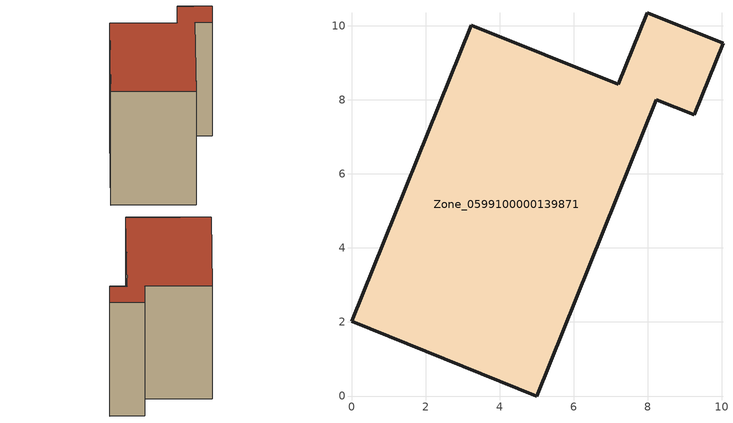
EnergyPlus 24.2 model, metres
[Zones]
Zone_0599100000139871
 floor ground (C_G): 0,2.02 3.24,10.02 7.21,8.42 7.99,10.35 10.04,9.54 9.26,7.6 8.23,8.01 5.01,0 z0
 wall outside (C_F): 3.24,10.02 0,2.02 5.01,0 8.23,8.01 9.26,7.6 10.04,9.54 7.99,10.35 7.21,8.42 3.24,10.02 z0:8.26
 roof outside (C_R): 7.99,10.35 7.21,8.42 3.24,10.02 0,2.02 5.01,0 8.23,8.01 9.26,7.6 10.04,9.54 z8.26
[BUILDING]
Pand.0599100000139871: North Axis=0; Terrain=City; Loads Convergence Tolerance Value=0.04; Temperature Convergence Tolerance Value=0.4; Solar Distribution=FullExterior; Maximum Number of Warmup Days=25; Minimum Number of Warmup Days=1
[Site:Location]
Rotterdam.The.Hague.AP_ZH_NLD Design_Conditions: Latitude=51.96; Longitude=4.45; Time Zone=1; Elevation=-4.5
[SITE:GROUNDTEMPERATURE:BUILDINGSURFACE]
18, 18, 18, 18, 18, 18, 18, 18, 18, 18, 18, 18
[MATERIAL] Thermal Absorptance=0.9; Solar Absorptance=0.7; Visible Absorptance=0.7
Name | Roughness | Thickness | Conductivity | Density | Specific Heat
G.TI.1975-1991 | MediumSmooth | 0.15 | 0.288461 | 540 | 1210
F.TI.1975-1991 | Rough | 0.3 | 0.230769 | 1920 | 840
R.TI.1975-1991 | MediumRough | 0.2 | 0.153846 | 1500 | 1000
[CONSTRUCTION]
C_G: G.TI.1975-1991
C_F: F.TI.1975-1991
C_R: R.TI.1975-1991
[ZONE]
Zone_0599100000139871: Type=1; Multiplier=1; Ceiling Height=Autocalculate; Volume=Autocalculate; Floor Area=autocalculate; Part of Total Floor Area=Yes
[ZONEINFILTRATION:DESIGNFLOWRATE]
Infil_Zone_0599100000139871: Zone or ZoneList or Space or SpaceList=Zone_0599100000139871; Schedule=AlwaysOn; Design Flow Rate Calculation Method=Flow/Area; Flow Rate per Floor Area=0.003; Constant Term Coefficient=1; Temperature Term Coefficient=0; Velocity Term Coefficient=0; Velocity Squared Term Coefficient=0
[HVACTEMPLATE:ZONE:IDEALLOADSAIRSYSTEM]
Zone_0599100000139871: Maximum Heating Supply Air Temperature=50; Minimum Cooling Supply Air Temperature=13; Maximum Heating Supply Air Humidity Ratio=0.0156; Minimum Cooling Supply Air Humidity Ratio=0.0077; Heating Limit=NoLimit; Cooling Limit=NoLimit; Dehumidification Control Type=ConstantSensibleHeatRatio; Cooling Sensible Heat Ratio=0.7; Dehumidification Setpoint=60; Humidification Control Type=None; Humidification Setpoint=30; Outdoor Air Method=None; Outdoor Air Flow Rate per Person=0.00944; Outdoor Air Flow Rate per Zone Floor Area=0; Outdoor Air Flow Rate per Zone=0; Demand Controlled Ventilation Type=None; Outdoor Air Economizer Type=NoEconomizer; Heat Recovery Type=None; Sensible Heat Recovery Effectiveness=0.7; Latent Heat Recovery Effectiveness=0.65
[ZONECONTROL:THERMOSTAT]
ThermostatControl_Zone_0599100000139871: Zone or ZoneList=Zone_0599100000139871; Control Type Schedule=DualSetpointControlType; Control 1=Thermostat_Zone_0599100000139871; Temperature Difference Between Cutout And Setpoint=0
[THERMOSTATSETPOINT:DUALSETPOINT]
Thermostat_Zone_0599100000139871: Heating Setpoint Temperature Schedule=HeatingSetpoint_Zone_0599100000139871; Cooling Setpoint Temperature Schedule=CoolingSetpoint_Zone_0599100000139871
[SCHEDULE:COMPACT]
HeatingSetpoint_Zone_0599100000139871: Through: 12/31, For: AllDays, Until: 24:00, 21
CoolingSetpoint_Zone_0599100000139871: Through: 12/31, For: AllDays, Until: 24:00, 24
DualSetpointControlType: Through: 12/31, For: AllDays, Until: 24:00, 4
AlwaysOn: Through: 12/31, For: AllDays, Until: 24:00, 1
